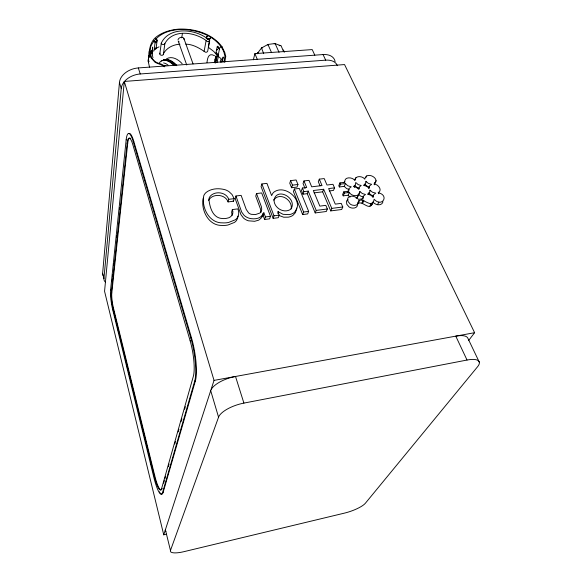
<?xml version="1.0" encoding="UTF-8"?>
<svg xmlns="http://www.w3.org/2000/svg" width="582" height="582" viewBox="0 0 582 582"><rect width="100%" height="100%" fill="white"/><g stroke="black" fill="none" stroke-linecap="round" stroke-linejoin="round"><path stroke-width="0.87" d="M378.867 192.511L378.686 193.77M155.365 48.248L154.674 49.412M156.216 41.548L155.583 42.726L155.489 42.268M368.697 194.264L368.726 193.595M364.674 185.418L364.63 184.043L367.097 186.175L369.446 186.982M354.584 186.007L354.394 187.251M219.196 48.91L217.632 46.887L217.857 46.284M217.319 54.271C219.319 56.57 215.369 52.969 216.599 52.547M223.925 62.099L224.95 56.134A45.643 8.133 -86.6 0 1 224.07 52.584C221.786 46.058 216.599 41.038 210.91 37.299L209.826 38.841L208.283 47.251L213.79 51.485L218.068 56.498A0.938 0.546 -40.9 0 1 217.988 56.185L219.705 47.877A0.938 0.553 -41.3 0 1 220.44 47.222L222.018 46.749L224.878 52.744A45.636 8.17 -86.6 0 0 225.765 56.294L224.754 62.259M374.663 182.704L374.502 184.814M349.047 189.463L346.596 188.568L344.26 186.371L339.35 186.968L338.789 185.687L339.953 182.872L344.828 182.29C343.817 176.506 352.583 176.826 354.911 180.587C354.678 175.342 362.557 175.742 364.805 179.176C366.093 170.497 381.501 178.769 373.906 184.101C378.009 183.796 382.978 190.379 378.118 192.729C389.838 195.13 381.945 207.97 374.139 199.24C372.022 211.492 360.134 192.635 357.523 203.882M105.371 282.044A13.524 7.151 -14 0 1 103.938 278.596L102.636 273.278L119.456 82.448A17.722 12.564 -16 0 1 138.327 67.934L323.054 54.562A17.642 11.385 -27.6 0 1 335.101 61.605M296.66 208.029L295.503 212.546L292.979 215.325A13.241 10.069 18.7 0 1 288.316 217.166L283.696 217.21L279.309 215.573M238.009 216.075L237.572 218.41L236.408 220.578A11.618 9.021 15 0 1 234.437 222.419L227.999 224.994A19.286 14.936 14.5 0 1 221.837 225.43C208.356 225.736 200.652 209.782 203.234 198.171M103.938 278.596L121.245 88.493L119.456 82.448M291.167 208.931C292.906 199.866 279.404 191.478 273.744 200.164M468.539 340.623L474.614 332.693L344.551 64.566L124.293 81.444L104.564 291.284L163.738 534.814L166.387 534.196M128.855 133.518A24.364 4.809 83.3 0 1 133.78 141.361L191.514 337.982A31.304 7.137 80.6 0 1 195.363 380.97L163.127 492.365L162.604 492.481A27.114 4.663 79.7 0 1 153.837 477.327L112.726 309.85A14.696 2.335 81.6 0 1 110.573 289.974L126.163 139.869L126.738 139.811M111.89 281.768L112.079 279.964M112.457 276.348L112.646 274.537M113.592 265.494L113.781 263.69M116.524 237.463L116.713 235.659M119.456 209.433L119.645 207.629M161.796 489.287A22.873 3.95 79.7 0 0 162.145 488.4L161.621 488.509A22.873 3.936 79.7 0 1 154.223 475.807L112.937 307.936A11.014 1.753 81.6 0 1 111.322 293.008L127.138 143.267L127.72 143.208A19.686 3.885 83.3 0 1 129.444 138.174M161.36 489.797A22.873 3.95 79.7 0 1 154.732 475.698L113.403 307.863A11.007 1.761 81.6 0 1 111.788 292.935L127.72 143.208M260.838 212.663L260.583 209.294L255.745 196.156L256.524 193.559L261.674 192.94L270.477 216.286L269.641 218.839L264.606 219.487L263.071 215.355L263.886 212.794L265.428 216.933L264.606 219.487M148.57 59.793L148.512 58.564L148.592 59.633M148.694 58.847L148.636 59.262M149.494 52.147L149.363 51.514M148.381 59.611L148.337 59.982L148.403 59.429M149.305 51.958L149.261 52.336L149.327 51.769M149.079 57.371L149.283 55.639M149.13 57.043L149.334 55.37M149.632 52.86L149.865 50.99L149.647 52.686A0.96 0.728 7.8 0 1 149.894 52.336M151.909 53.428L152.68 47.106L151.829 53.995M149.516 51.98L149.436 50.91L149.348 51.58M149.574 51.536L149.647 50.932L149.559 51.609M151.866 53.748L152.186 51.187A0.837 0.567 10 0 0 152.098 50.903M220.767 61.241L220.629 61.787M148.912 55.479L148.192 61.19L149.501 67.141M155.096 42.348L154.048 50.641A0.946 0.633 43.4 0 1 153.35 50.976M179.947 44.21C172.789 44.523 165.55 48.35 162.865 55.057C161.84 55.581 160.05 55.275 159.81 53.988L161.243 43.221C169.384 25.499 197.625 28.962 209.687 40.624L207.665 51.252L206.923 52.074A2.124 1.426 12.5 0 1 205.402 52.176C199.561 48.255 193.253 44.312 185.833 44.145M221.087 61.728L220.956 62.259M221.175 61.321L221.036 61.867M163.404 54.279L164.881 43.526C173.109 28.3 195.967 32.025 207.396 41.548A2.146 1.433 12.6 0 0 208.931 41.446L209.687 40.624M181.737 37.837L182.435 33.363M215.762 56.905L215.915 55.967L215.442 57.727M159.81 53.988L159.97 53.108M206.246 38.819L206.683 36.812L207.643 35.648A1.87 0.618 -62.6 0 0 206.515 37.575L206.406 37.976M204.093 51.5L206.064 40.856M358.876 200.848C359.458 204.355 355.493 206.144 352.539 205.148A5.282 3.899 22.6 0 1 350.175 204.064L347.934 201.372L347.73 198.462A5.231 3.856 22.5 0 1 349.084 196.883C352.336 194.97 356.089 196.985 358.483 199.35L363.037 198.768L363.255 196.214L365.489 194.468L362.324 193.559L359.923 191.543C359.749 197.276 351.484 196.476 349.346 192.446L344.399 193.057L343.213 195.85L348.145 195.232L350.029 197.167M357.537 205.01C357.232 207.89 353.638 208.538 351.302 207.912A5.26 3.892 22.6 0 1 348.953 206.836L346.727 204.151L346.53 201.248A5.209 3.856 22.5 0 1 347.869 199.67M221.015 60.128L221.262 58.84L218.374 56.447L216.991 62.412M216.628 53.464L216.388 53.369A0.808 0.546 13.1 0 1 216.65 52.678M217.886 47.2L217.704 46.793A0.815 0.546 13.1 0 1 217.697 46.269M222.579 60.783L222.615 60.601M222.557 60.892L222.448 60.397M222.113 62.048L223.175 56.978L222.731 59.022M222.353 60.848L222.586 59.735L222.47 60.295M164.881 43.526C164.466 45.12 161.512 44.77 161.243 43.221M220.702 61.372L221.08 59.64M215.566 62.943L216.257 59.822M214.314 62.703L215.005 59.582M215.144 62.863L215.842 59.742M382.985 201.859C381.727 206.472 375.135 205.046 372.829 201.998M216.184 60.179L216.766 57.574M215.769 60.099L216.351 57.494M206.966 62.609C207.512 58.091 208.552 52.285 214.562 55.734M214.933 59.939L215.522 57.334M216.686 57.967L217.144 56.207M216.271 57.887L216.737 56.127M253.366 59.786L254.894 53.617L312.214 49.586L314.818 55.195M228.049 201.918L228.733 199.313C226.129 191.58 213.703 190.525 209.52 197.203A10.563 8.119 14.3 0 0 208.909 199.131C209.651 206.93 212.612 218.112 222.273 218.512A11.451 8.861 14.6 0 0 226.842 218.25C231.156 217.835 234.313 213.689 232.334 209.564L237.791 208.887C239.115 211.768 239.144 215.427 237.136 218.01A11.662 9.036 15 0 1 235.157 219.851L228.697 222.426A19.359 14.957 14.5 0 1 222.506 222.862C208.996 223.168 201.234 207.192 203.824 195.545A14.244 10.949 14.1 0 1 206.224 192.373C211.484 188.313 218.963 188.015 225.169 189.754A12.484 9.574 14.4 0 1 229.053 191.704L231.985 194.453L234.197 198.658L233.498 201.256L228.049 201.918C225.467 194.199 213.063 193.159 208.909 199.83A10.52 8.104 14.3 0 0 208.632 200.455M256.524 193.559L261.383 206.719L261.733 209.331L261.187 211.462A7.115 5.464 16.9 0 1 259.783 213.077L255.556 214.554L251.264 214.314A6.038 4.641 16.7 0 1 248.63 212.932L246.237 209.455L241.13 195.363L235.936 195.988L235.332 199.059L240.963 214.663L243.356 217.915A10.541 8.133 16.7 0 0 248.492 220.818L254.632 221.291L258.757 220.134L261.653 217.603L263.071 213.616L263.886 212.794M232.334 209.564L231.636 212.154L232.145 215.289M209.826 38.841L210.378 37.801M372.735 203.053C369.155 211.884 362.855 200.004 357.624 203.62M161.621 488.509L193.34 376.358A25.979 5.907 80.6 0 0 190.139 340.805L132.82 144.612A19.693 3.87 83.3 0 0 127.138 143.267M163.622 483.184L164.364 480.572M164.859 478.833L165.601 476.229M168.314 466.662L169.056 464.05M174.738 444.051L175.48 441.447M178.194 431.88L178.936 429.276M181.162 421.448L181.904 418.836M184.618 409.277L185.36 406.665M162.604 492.481L194.701 381.094A31.312 7.122 80.6 0 0 190.838 338.091L133.176 141.419A24.371 4.794 83.3 0 0 126.163 139.869M261.878 183.948L261.085 186.56L273.133 218.366L278.312 217.697L279.178 215.144L277.781 211.513L283.019 214.307L289.225 214.627A13.291 10.083 18.7 0 0 293.903 212.786C305.608 201.954 285.733 183.541 273.991 192.053A9.065 6.846 18.3 0 0 272.325 194.213L271.627 195.61L266.927 183.359L261.878 183.948L273.984 215.813L273.133 218.366M358.483 195.356L357.392 197.465L356.111 198.171M148.701 60.47L148.694 61.867M163.738 534.814L214.038 380.395L124.293 81.444M263.071 213.616C261.187 219.007 254.007 219.545 249.263 218.25A10.585 8.141 16.7 0 1 244.098 215.347L241.697 212.088L235.936 195.988M277.847 213.499L278.429 211.797M290.636 180.616L289.749 183.214L291.567 187.739L297.038 187.084L297.955 184.501L296.114 179.976L290.636 180.616L292.462 185.156L291.567 187.739M294.339 189.012L293.437 191.594L302.655 214.569L307.667 213.921L308.642 211.382L299.301 188.423L294.339 189.012L303.615 212.03L302.655 214.569M479.27 362.091L468.001 338.542A21.672 7.792 -22.8 0 0 455.771 336.141L467.033 360.04A22.014 7.377 -22.5 0 1 477.567 366.747L365.423 503.183A17.867 4.561 -19.2 0 1 344.515 513.106L183.927 551.671A16.085 4.256 -16.6 0 1 170.468 550.485L218.556 417.185L210.699 390.646M329.288 190.94L333.486 190.423L334.526 187.87L332.984 184.298L326.982 185.018L324.225 178.579L319.3 179.154L322.021 185.578L311.697 186.815L309.006 180.355L303.971 180.944L303.033 183.526L305.055 188.437M303.971 180.944L306.678 187.506L302.422 188.015L301.483 190.59L302.953 194.192L307.281 193.668L308.234 191.1L303.899 191.623L302.953 194.192M319.3 179.154L318.31 181.737L320.005 185.738M347.556 191.965L348.123 190.867M361.771 199.561L362.819 197.996M334.526 187.87L328.626 188.583L335.283 204.129L341.219 203.373L342.783 206.981L341.692 209.498L330.729 210.917L322.654 191.827L323.665 189.266L313.342 190.518L319.831 206.115L325.833 205.351L327.353 208.974L326.32 211.499L315.197 212.932L307.281 193.668M315.197 212.932L316.201 210.408L308.234 191.1M339.35 186.968L340.514 184.152L339.953 182.872M330.729 210.917L331.784 208.392L323.665 189.266M344.26 186.371L345.446 183.563L340.514 184.152M345.446 183.563L347.789 185.767L351.222 186.822L348.974 188.59L348.793 191.216L343.787 191.834L342.602 194.628L343.213 195.85M348.145 195.232L349.346 192.446M354.984 179.78L355.893 177.67M356.817 197.88L358.061 195.101M366.056 177.372L366.682 175.975M359.923 191.543L358.679 194.33L360.404 195.952L363.357 197.102M358.17 202.769L359.109 200.688M361.939 202.936L363.204 200.164M362.302 203.009L363.575 200.244M362.63 203.205L363.896 200.441M374.793 183.432L376.081 180.638M369.934 206.013L371.236 203.256M370.799 205.73L372.102 202.972M371.512 205.293L372.815 202.536M377.536 204.762L378.867 202.005M210.91 37.299C192.889 26.663 161.636 24.546 150.898 46.08C149.312 51.733 150.483 58.695 155.736 61.976A48.91 23.978 68.2 0 0 161.352 64.151L164.742 66.057M343.766 182.726L344.609 181.613M155.707 41.751L156.376 41.533M283.689 51.834L281.121 45.833L274.922 43.541L267.938 44.45L261.5 48L263.682 53.624M158.981 63.474L160.501 61.416C165.172 58.258 170.752 62.165 174.025 65.621M261.5 48L257.099 53.82M262.256 216.177L263.071 215.355M257.302 53.209L258.022 52.736M368.588 188.248L369.061 187.819M372.676 197.014L373.157 196.6M155.343 48.153L154.805 49.441M274.137 43.926L274.806 43.555M155.816 48.488L159.017 46.844M161.534 61.008C166.605 57.487 172.556 61.874 176.033 65.642M162.574 60.601C167.558 57.283 173.327 61.75 176.732 65.366M261.551 47.957L262.293 48.03M156.267 41.46L155.7 42.799L156.332 41.475M166.488 58.826C172.025 55.581 178.456 59.488 182.166 63.722M258.233 52.656L258.677 52.511M279.12 45.709L280.757 45.592M154.223 475.807L154.732 475.698M218.556 417.185A22.487 8.424 -17.7 0 1 243.902 403.1L467.033 360.04M217.304 49.565L217.377 49.201A0.829 0.553 13.1 0 0 216.984 49.659L216.897 50.125A0.829 0.553 13.1 0 1 217.261 49.63M214.038 380.395L474.614 332.693M194.701 381.094L195.363 380.97M190.139 340.805L190.809 340.688M190.838 338.091L191.514 337.982M112.937 307.936L113.403 307.863M112.726 309.85L113.184 309.777M111.322 293.008L111.788 292.935M110.573 289.974L111.038 289.909M265.428 216.933L270.477 216.286M273.984 215.813L279.178 215.144M303.615 212.03L308.642 211.382M316.201 210.408L327.353 208.974M331.784 208.392L342.783 206.981M314.084 192.875L322.654 191.827M228.733 199.313L234.197 198.658M292.462 185.156L297.955 184.501M133.176 141.419L133.78 141.361M121.245 88.493A17.809 12.52 -16.1 0 1 140.226 73.972L325.694 60.157A17.722 11.334 -27.4 0 1 337.371 65.693M163.717 59.91L166.416 59.859L169.457 60.87L172.956 63.111M208.356 39.336L207.578 38.718A0.757 0.531 46.1 0 1 207.679 38.165L208.611 38.79M208.094 39.416L208.618 39.249A0.757 0.531 46.1 0 0 208.72 38.688L207.57 38.267A0.757 0.531 46.1 0 0 207.432 38.652M149.021 61.292L148.192 61.19C149.247 52.278 148.912 41.766 157.344 36.164C163.688 31.726 171.283 29.726 178.921 29.1C194.788 28.511 212.168 33.581 222.018 46.749M149.967 51.842L149.756 51.805A0.953 0.728 7.8 0 1 149.872 51.58M373.549 195.814L371.141 195.006L368.639 192.853M359.152 188.212L356.948 187.419L354.518 185.287M163.557 62.9L165.746 63.547L168.045 65.119M164.75 65.315L165.979 65.686M167.551 59.859L170.541 60.848M167.609 60.375L169.842 61.125M167.26 60.513L169.5 61.263M153.561 40.951L154.456 41.366A0.982 0.662 43.8 0 1 155.088 42.348A0.96 0.647 43.8 0 0 154.456 41.366M283.216 49.885L284.642 52.169M275.141 43.577L279.025 52.293M170.119 61.656L175.015 65.519M170.562 60.863L173.036 62.441M164.619 66.799L160.654 64.427A48.932 23.957 68.2 0 1 155.038 62.252L150.694 57.429L149.341 51.631L151.262 51.878A0.968 0.735 7.6 0 1 151.997 52.62M173.654 62.834L176.659 65.671M172.621 62.892L175.364 65.38M207.781 39.263L207.468 38.819M219.414 49.157L217.646 47.113A0.815 0.546 13.1 0 1 217.915 46.414M219.479 48.844L217.282 46.298L215.966 52.875L218.141 55.414M216.446 53.064L218.199 55.101M153.088 57.385L152.855 57.087M343.787 191.834L344.399 193.057M323.054 54.562L325.694 60.157M271.467 52.424L267.938 44.45L267.858 45.105M254.894 53.617L257.28 59.364M302.422 188.015L303.899 191.623M183.832 38.339L193.071 63.925M186.735 64.995L178.23 41.082A3.128 2.299 -20.6 0 0 179.198 41.889M233.193 200.375L233.498 201.256M138.327 67.934L140.226 73.972M243.902 403.1L235.514 376.467A22.109 8.868 -17.6 0 0 211.31 389.3M117.739 328.284L118.386 330.932M127.051 366.18L127.698 368.821M150.876 463.119L151.531 465.76M170.468 550.485L165.39 529.729A15.889 4.525 -16.4 0 0 165.914 531.424M151.997 52.54L152.68 56.447M178.012 39.903A3.128 2.299 -20.6 0 1 181.409 37.299A3.128 2.299 -20.6 0 1 184.05 39.518M216.431 53.064A0.808 0.546 13.1 0 1 216.715 52.365M151.582 50.91A0.837 0.567 10 0 1 152.157 51.507M151.953 50.94A0.837 0.567 10 0 1 152.178 51.347M156.158 47.819A1.913 1.288 43.5 0 1 155.729 48.532M155.576 48.604A1.913 1.288 43.5 0 1 155.023 48.677M156.689 39.882A1.928 1.302 43.9 0 0 155.612 38.907L156.507 39.343A0.953 0.647 43.9 0 1 157.133 40.318L156.071 48.612A0.946 0.633 43.4 0 1 155.285 48.917M156.805 40.085A1.928 1.302 43.9 0 1 157.016 41.118M149.261 56.658A0.946 0.713 7.7 0 1 149.21 56.41M208.683 38.827A0.757 0.531 46.1 0 1 208.582 39.38M103.392 275.984A13.473 7.195 -14 0 1 102.636 273.278M112.006 303.935A14.696 2.343 81.6 0 1 111.809 302.691M111.468 300.203A14.696 2.343 81.6 0 1 111.329 298.973M163.127 492.365A27.114 4.678 79.7 0 1 160.908 493.783M160.166 492.998A27.114 4.678 79.7 0 1 159.373 491.775M129.946 138.109A19.686 3.885 83.3 0 1 130.492 138.392M274.071 199.713C273.627 207.294 282.874 213.412 289.669 209.876A6.948 5.267 18.8 0 0 291.517 208.065C296.456 197.691 277.192 187.171 274.071 199.713M148.395 60.884C148.468 63.554 148.839 59.662 148.395 60.884M149.319 53.238C149.385 55.937 149.785 51.994 149.319 53.238M358.956 188.124L358.905 189.405L356.33 187.382L353.369 186.546L355.369 184.974L355.74 182.479L358.177 184.618L361.226 185.534L359.567 186.815L358.956 188.124M370.007 190.816L369.577 192.62L367.46 194.213L370.734 195.094L373.244 197.247L373.615 194.723L375.783 193.144L372.436 192.235L369.919 190.074L370.007 190.816M365.962 181.97L365.547 183.737L363.452 185.345L366.733 186.262L369.141 188.335L369.512 185.927L371.636 184.327L368.362 183.388L365.882 181.249L365.962 181.97M218.621 47.848L219.232 48.75L218.621 47.848"/></g></svg>
